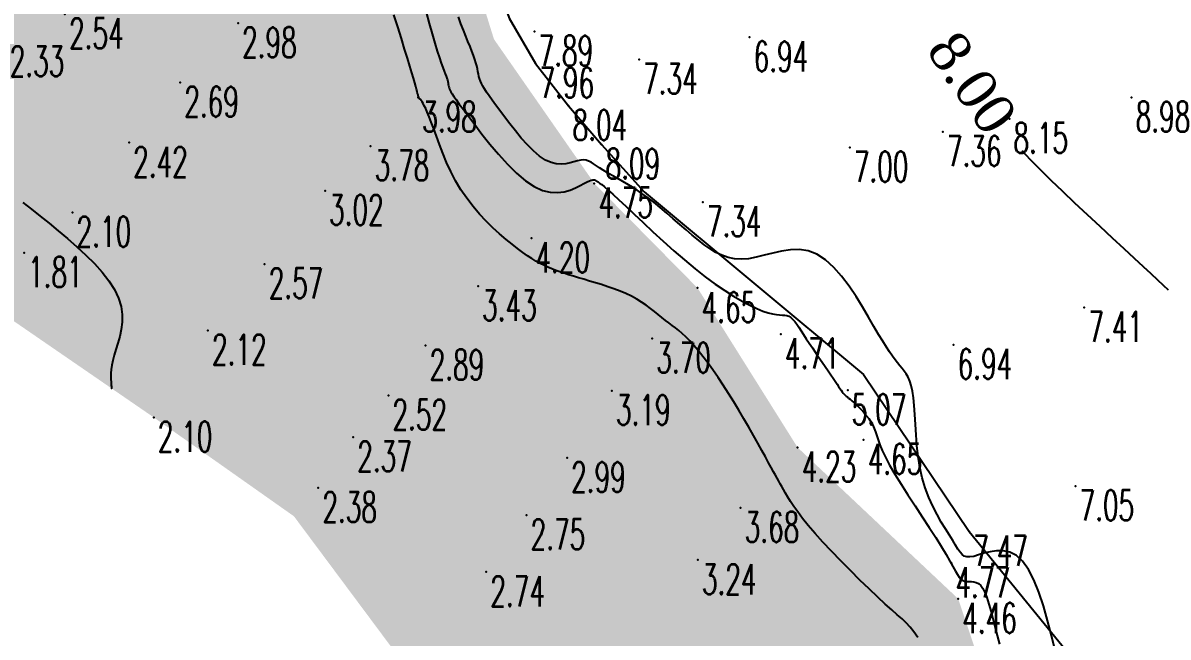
# Model space of a CAD drawing. Header units: millimetres. Extents: x 88261 to 90953, y 390274 to 392322.
# Drawn here: x 90731 to 90872.6, y 390404.7 to 390480.6 of the extents above; entities that cross this region are included whole.
import ezdxf
from ezdxf.enums import TextEntityAlignment as Align

# ---------------------------------------------------------------- set-up
doc = ezdxf.new("R2010")
doc.units = ezdxf.units.MM
doc.header["$LTSCALE"] = 25
doc.linetypes.add('DOT', pattern=[6.35, 0, -6.35])
for name, color, linetype in [('CN_01_00', 42, 'Continuous'), ('CN_02_00', 16, 'Continuous'), ('HSABLHUMIDE', 24, 'DOT'), ('Talus', 35, 'Continuous'), ('TopoAlt', 7, 'Continuous'), ('TOPOJIS', 7, 'Continuous')]:
    doc.layers.add(name, color=color, linetype=linetype)
doc.styles.add('Romans 1.0', font='Romans.shx', dxfattribs={"width": 0.99, "height": 1})
doc.styles.get("Standard").update_dxf_attribs({"font": 'times.ttf'})

# ---------------------------------------------------------------- blocks, each defined once
blk = doc.blocks.new('TCPOINT')
at = {"color": 0}
blk.add_point((0, 0), dxfattribs=at)
at = {"layer": 'TopoAlt', "style": 'Romans 1.0', "width": 0.99}
blk.add_attdef('ALT', text='', height=200, dxfattribs=at).set_placement((0.5, -0.5), align=Align.TOP_LEFT)

msp = doc.modelspace()

# ---------------------------------------------------------------- hatches: boundary and pattern name
at = {"layer": 'HSABLHUMIDE', "ltscale": 2}
h = msp.add_hatch(dxfattribs=at)
h.set_pattern_fill('AR-SAND', color=41, scale=0.05, style=0)
h.set_pattern_definition([(37.5, (-0.35, -2.46), (-0.080001565, 2.447066187), [0, -1.9304, 0, -2.159, 0, -2.06375]), (7.5, (-0.35, -2.46), (2.247616416, 3.584125503), [0, -1.0414, 0, -1.7399, 0, -0.66675]), (327.5, (-1.912, -2.46), (3.954961851, 0.007185923), [0, -0.635, 0, -2.286, 0, -2.9845]), (317.5, (-1.912, -2.46), (3.817782262, 1.114646616), [0, -0.3175, 0, -1.4986, 0, -1.7145])])
h.paths.add_polyline_path([(90808.31, 390673.91), (90810.25, 390699.67), (90815.68, 390741.55), (90824.92, 390770.91), (90815.72, 390817.44), (90807.05, 390826.39), (90800.87, 390832.47), (90771.53, 390842.2), (90760.38, 390842.98), (90754.31, 390848.43), (90743.78, 390853.26), (90735.93, 390857.51), (90724.71, 390864.35), (90715.76, 390870.18), (90708.42, 390875.87), (90700.28, 390881.05), (90683.17, 390899.74), (90679.29, 390902.11), (90675.87, 390906.58), (90650.25, 390917.24), (90650.25, 390882.24), (90650.25, 390864.98), (90650.25, 390847.24), (90650.25, 390817.24), (90650.25, 390792.24), (90650.25, 390737.24), (90650.25, 390712.24), (90650.25, 390677.24), (90650.25, 390647.24), (90650.25, 390622.24), (90650.25, 390590.22), (90650.25, 390589.37), (90650.25, 390567.24), (90650.25, 390527.24), (90660.25, 390527.24), (90660.25, 390507.24), (90670.25, 390507.24), (90670.25, 390497.24), (90680.25, 390497.24), (90680.25, 390487.24), (90690.25, 390487.24), (90690.25, 390477.24), (90700.25, 390477.24), (90700.25, 390467.24), (90730.25, 390477.24), (90700.25, 390467.24), (90710.25, 390467.24), (90740.25, 390477.24), (90710.25, 390467.24), (90710.25, 390457.24), (90747.2, 390431.83), (90764.53, 390419.61), (90781.97, 390396.2), (90798.13, 390389.26), (90804.01, 390373.08), (90822.04, 390361.39), (90841.42, 390350.17), (90852.83, 390318.92), (90866.45, 390300.49), (90904.86, 390280.83), (90909.95, 390275.28), (90952.15, 390275.28), (90952.14, 390296.43), (90920.97, 390330.09), (90897.78, 390348.26), (90877.47, 390366.76), (90855.32, 390383.66), (90846.62, 390409.42), (90826.78, 390428.11), (90814.41, 390447.82), (90801.65, 390460.75), (90789.25, 390478.56), (90783.93, 390495.68), (90782.44, 390506.04), (90782.12, 390521.9), (90785.04, 390543.82), (90786.82, 390559.34), (90790.57, 390575.41), (90794.12, 390593.84), (90801.54, 390613.19), (90802.7, 390633.39)])

# ---------------------------------------------------------------- linework, layer by layer
at = {"layer": 'CN_01_00', "flags": 128}
for points, elevation in [([(90841.63, 390404.63), (90841.14, 390405.33), (90840.68, 390405.91), (90840.2, 390406.43), (90839.68, 390406.93), (90839.1, 390407.45), (90838.42, 390408.04), (90837.62, 390408.76), (90836.68, 390409.63), (90835.62, 390410.63), (90834.48, 390411.73), (90833.31, 390412.9), (90832.13, 390414.09), (90830.98, 390415.28), (90829.9, 390416.43), (90828.93, 390417.5), (90828.09, 390418.48), (90827.38, 390419.35), (90826.79, 390420.14), (90826.3, 390420.83), (90825.89, 390421.45), (90825.56, 390421.99), (90825.28, 390422.47), (90825.04, 390422.9), (90824.83, 390423.27), (90824.64, 390423.62), (90824.45, 390423.96), (90824.25, 390424.3), (90824.04, 390424.68), (90823.8, 390425.12), (90823.51, 390425.63), (90823.18, 390426.23), (90822.79, 390426.94), (90822.35, 390427.75), (90821.85, 390428.65), (90821.32, 390429.61), (90820.75, 390430.61), (90820.15, 390431.65), (90819.53, 390432.71), (90818.89, 390433.76), (90818.24, 390434.79), (90817.59, 390435.8), (90816.94, 390436.77), (90816.3, 390437.69), (90815.68, 390438.56), (90815.07, 390439.36), (90814.5, 390440.09), (90813.95, 390440.73), (90813.45, 390441.29), (90812.97, 390441.77), (90812.52, 390442.18), (90812.1, 390442.55), (90811.68, 390442.88), (90811.27, 390443.19), (90810.86, 390443.5), (90810.44, 390443.82), (90810.01, 390444.17), (90809.56, 390444.53), (90809.09, 390444.91), (90808.6, 390445.3), (90808.07, 390445.69), (90807.5, 390446.07), (90806.9, 390446.44), (90806.25, 390446.79), (90805.56, 390447.12), (90804.83, 390447.43), (90804.08, 390447.71), (90803.31, 390447.98), (90802.54, 390448.23), (90801.78, 390448.46), (90801.04, 390448.68), (90800.34, 390448.89), (90799.68, 390449.08), (90799.06, 390449.27), (90798.47, 390449.45), (90797.92, 390449.63), (90797.39, 390449.81), (90796.88, 390449.99), (90796.39, 390450.19), (90795.9, 390450.4), (90795.42, 390450.62), (90794.94, 390450.86), (90794.44, 390451.14), (90793.93, 390451.45), (90793.38, 390451.81), (90792.8, 390452.22), (90792.17, 390452.68), (90791.49, 390453.22), (90790.74, 390453.83), (90789.95, 390454.51), (90789.13, 390455.26), (90788.3, 390456.08), (90787.47, 390456.96), (90786.66, 390457.9), (90785.88, 390458.9), (90785.16, 390459.96), (90784.51, 390461.06), (90783.92, 390462.2), (90783.39, 390463.34), (90782.92, 390464.46), (90782.5, 390465.55), (90782.13, 390466.56), (90781.8, 390467.49), (90781.5, 390468.3), (90781.24, 390468.98), (90781.01, 390469.54), (90780.81, 390469.99), (90780.63, 390470.34), (90780.48, 390470.61), (90780.36, 390470.82), (90780.25, 390470.97), (90780.17, 390471.09), (90780.1, 390471.17), (90780.05, 390471.24), (90780.02, 390471.29), (90779.99, 390471.32), (90779.98, 390471.35), (90779.97, 390471.36), (90779.96, 390471.37), (90779.96, 390471.37), (90779.96, 390471.37), (90779.96, 390471.37), (90779.96, 390471.38), (90779.96, 390471.38), (90779.96, 390471.38), (90779.96, 390471.39), (90779.96, 390471.39), (90779.95, 390471.4), (90779.95, 390471.4), (90779.95, 390471.42), (90779.94, 390471.45), (90779.92, 390471.5), (90779.9, 390471.58), (90779.87, 390471.7), (90779.82, 390471.87), (90779.76, 390472.09), (90779.68, 390472.37), (90779.58, 390472.73), (90779.46, 390473.18), (90779.3, 390473.74), (90779.1, 390474.42), (90778.85, 390475.23), (90778.56, 390476.2), (90778.21, 390477.33), (90777.81, 390478.63), (90777.36, 390480.07), (90776.88, 390481.58)], 4), ([(90858.62, 390403.04), (90858.16, 390404.88), (90857.67, 390406.73), (90857.15, 390408.53), (90856.58, 390410.22), (90855.97, 390411.74), (90855.31, 390413.04), (90854.59, 390414.06), (90853.82, 390414.76), (90853.01, 390415.17), (90852.18, 390415.35), (90851.35, 390415.35), (90850.56, 390415.23), (90849.81, 390415.04), (90849.13, 390414.83), (90848.55, 390414.66), (90848.08, 390414.58), (90847.69, 390414.59), (90847.38, 390414.69), (90847.1, 390414.89), (90846.85, 390415.18), (90846.59, 390415.56), (90846.29, 390416.04), (90845.95, 390416.62), (90845.53, 390417.29), (90845.05, 390418.05), (90844.54, 390418.9), (90844.01, 390419.84), (90843.49, 390420.85), (90842.99, 390421.95), (90842.55, 390423.12), (90842.17, 390424.36), (90841.89, 390425.66), (90841.67, 390427), (90841.52, 390428.35), (90841.42, 390429.69), (90841.34, 390430.97), (90841.27, 390432.18), (90841.2, 390433.29), (90841.11, 390434.26), (90840.98, 390435.08), (90840.82, 390435.76), (90840.64, 390436.32), (90840.43, 390436.79), (90840.2, 390437.2), (90839.95, 390437.55), (90839.68, 390437.88), (90839.41, 390438.21), (90839.13, 390438.56), (90838.83, 390438.94), (90838.51, 390439.39), (90838.15, 390439.91), (90837.75, 390440.52), (90837.3, 390441.24), (90836.78, 390442.09), (90836.2, 390443.08), (90835.54, 390444.22), (90834.8, 390445.47), (90834, 390446.77), (90833.13, 390448.05), (90832.21, 390449.27), (90831.24, 390450.37), (90830.23, 390451.29), (90829.17, 390451.98), (90828.09, 390452.39), (90826.99, 390452.56), (90825.89, 390452.54), (90824.79, 390452.38), (90823.71, 390452.14), (90822.65, 390451.87), (90821.65, 390451.62), (90820.69, 390451.44), (90819.8, 390451.38), (90818.97, 390451.44), (90818.18, 390451.6), (90817.42, 390451.86), (90816.69, 390452.21), (90815.96, 390452.64), (90815.24, 390453.15), (90814.51, 390453.71), (90813.76, 390454.33), (90812.99, 390454.99), (90812.21, 390455.68), (90811.41, 390456.38), (90810.61, 390457.08), (90809.81, 390457.76), (90809.01, 390458.42), (90808.2, 390459.03), (90807.41, 390459.59), (90806.64, 390460.1), (90805.88, 390460.56), (90805.16, 390460.99), (90804.48, 390461.37), (90803.85, 390461.73), (90803.27, 390462.06), (90802.75, 390462.36), (90802.31, 390462.65), (90801.92, 390462.92), (90801.57, 390463.15), (90801.25, 390463.35), (90800.95, 390463.5), (90800.64, 390463.6), (90800.32, 390463.64), (90799.97, 390463.62), (90799.57, 390463.53), (90799.13, 390463.4), (90798.65, 390463.27), (90798.13, 390463.16), (90797.56, 390463.11), (90796.95, 390463.15), (90796.3, 390463.31), (90795.62, 390463.62), (90794.89, 390464.11), (90794.15, 390464.76), (90793.39, 390465.51), (90792.63, 390466.35), (90791.9, 390467.22), (90791.2, 390468.1), (90790.55, 390468.96), (90789.97, 390469.74), (90789.46, 390470.44), (90789.02, 390471.04), (90788.64, 390471.56), (90788.33, 390472.01), (90788.07, 390472.41), (90787.86, 390472.77), (90787.7, 390473.09), (90787.57, 390473.39), (90787.47, 390473.69), (90787.39, 390473.97), (90787.32, 390474.27), (90787.26, 390474.58), (90787.2, 390474.9), (90787.12, 390475.26), (90787.02, 390475.64), (90786.89, 390476.07), (90786.72, 390476.54), (90786.52, 390477.07), (90786.29, 390477.64), (90786.03, 390478.27), (90785.76, 390478.95), (90785.47, 390479.68), (90785.17, 390480.47), (90784.86, 390481.32)], 6), ([(90872.63, 390447.55), (90871.99, 390448.14), (90871.28, 390448.8), (90870.46, 390449.56), (90869.51, 390450.44), (90868.41, 390451.48), (90867.12, 390452.67), (90865.7, 390453.99), (90864.19, 390455.4), (90862.62, 390456.86), (90861.06, 390458.32), (90859.55, 390459.75), (90858.13, 390461.11), (90856.85, 390462.36), (90855.75, 390463.46), (90854.82, 390464.43), (90854.52, 390464.75)], 8), ([(90731.01, 390458.37), (90732.09, 390457.54), (90733.18, 390456.69), (90734.28, 390455.81), (90735.4, 390454.89), (90736.55, 390453.93), (90737.69, 390452.92), (90738.8, 390451.89), (90739.86, 390450.83), (90740.82, 390449.76), (90741.66, 390448.69), (90742.35, 390447.62), (90742.86, 390446.57), (90743.18, 390445.55), (90743.31, 390444.56), (90743.31, 390443.6), (90743.19, 390442.69), (90743, 390441.81), (90742.76, 390440.99), (90742.52, 390440.22), (90742.3, 390439.51), (90742.14, 390438.86), (90742.02, 390438.27), (90741.95, 390437.75), (90741.91, 390437.28), (90741.9, 390436.87), (90741.91, 390436.52), (90741.92, 390436.22), (90741.95, 390435.98), (90741.96, 390435.79), (90741.98, 390435.65), (90741.99, 390435.55), (90741.99, 390435.48), (90742, 390435.44), (90742, 390435.42), (90742, 390435.41), (90742, 390435.41)], 2)]:
    msp.add_lwpolyline(points, dxfattribs=dict(at, elevation=elevation))
at = {"layer": 'CN_02_00', "elevation": 5, "flags": 128}
msp.add_lwpolyline([(90780.88, 390481.92), (90781.24, 390480.52), (90781.6, 390479.22), (90781.94, 390478.06), (90782.25, 390477.08), (90782.51, 390476.26), (90782.74, 390475.59), (90782.93, 390475.05), (90783.09, 390474.61), (90783.23, 390474.26), (90783.34, 390473.98), (90783.42, 390473.73), (90783.49, 390473.52), (90783.54, 390473.32), (90783.58, 390473.14), (90783.61, 390472.98), (90783.64, 390472.82), (90783.67, 390472.67), (90783.71, 390472.53), (90783.76, 390472.38), (90783.83, 390472.23), (90783.93, 390472.04), (90784.08, 390471.81), (90784.29, 390471.5), (90784.58, 390471.09), (90784.97, 390470.55), (90785.48, 390469.88), (90786.11, 390469.03), (90786.88, 390468), (90787.77, 390466.84), (90788.76, 390465.6), (90789.81, 390464.34), (90790.91, 390463.13), (90792.03, 390462.02), (90793.14, 390461.07), (90794.22, 390460.34), (90795.24, 390459.87), (90796.2, 390459.64), (90797.1, 390459.6), (90797.92, 390459.7), (90798.66, 390459.91), (90799.32, 390460.18), (90799.89, 390460.47), (90800.37, 390460.73), (90800.75, 390460.93), (90801.05, 390461.07), (90801.28, 390461.15), (90801.45, 390461.19), (90801.59, 390461.2), (90801.69, 390461.17), (90801.78, 390461.13), (90801.87, 390461.07), (90801.98, 390461.01), (90802.12, 390460.92), (90802.31, 390460.78), (90802.57, 390460.59), (90802.92, 390460.3), (90803.37, 390459.91), (90803.95, 390459.4), (90804.67, 390458.73), (90805.54, 390457.91), (90806.56, 390456.95), (90807.68, 390455.89), (90808.89, 390454.76), (90810.16, 390453.59), (90811.47, 390452.42), (90812.79, 390451.28), (90814.1, 390450.2), (90815.37, 390449.21), (90816.6, 390448.31), (90817.77, 390447.51), (90818.87, 390446.81), (90819.91, 390446.2), (90820.86, 390445.69), (90821.72, 390445.28), (90822.48, 390444.97), (90823.13, 390444.75), (90823.68, 390444.62), (90824.16, 390444.54), (90824.56, 390444.5), (90824.9, 390444.48), (90825.2, 390444.46), (90825.46, 390444.41), (90825.71, 390444.32), (90825.95, 390444.16), (90826.18, 390443.94), (90826.42, 390443.67), (90826.67, 390443.34), (90826.93, 390442.96), (90827.21, 390442.53), (90827.51, 390442.06), (90827.85, 390441.54), (90828.21, 390441), (90828.6, 390440.42), (90829, 390439.84), (90829.41, 390439.25), (90829.81, 390438.67), (90830.2, 390438.11), (90830.57, 390437.59), (90830.9, 390437.1), (90831.19, 390436.67), (90831.44, 390436.29), (90831.66, 390435.95), (90831.85, 390435.66), (90832.01, 390435.41), (90832.16, 390435.19), (90832.29, 390435), (90832.42, 390434.84), (90832.54, 390434.7), (90832.66, 390434.58), (90832.78, 390434.46), (90832.93, 390434.35), (90833.08, 390434.22), (90833.26, 390434.07), (90833.47, 390433.89), (90833.72, 390433.68), (90834, 390433.43), (90834.3, 390433.13), (90834.63, 390432.8), (90834.95, 390432.45), (90835.27, 390432.07), (90835.57, 390431.68), (90835.84, 390431.28), (90836.07, 390430.87), (90836.25, 390430.46), (90836.41, 390430.03), (90836.56, 390429.57), (90836.73, 390429.04), (90836.95, 390428.44), (90837.24, 390427.73), (90837.63, 390426.9), (90838.15, 390425.94), (90838.8, 390424.82), (90839.56, 390423.58), (90840.41, 390422.26), (90841.29, 390420.9), (90842.18, 390419.54), (90843.05, 390418.22), (90843.85, 390416.97), (90844.56, 390415.85), (90845.14, 390414.89), (90845.61, 390414.07), (90845.98, 390413.39), (90846.28, 390412.84), (90846.53, 390412.4), (90846.75, 390412.07), (90846.96, 390411.84), (90847.18, 390411.68), (90847.42, 390411.6), (90847.69, 390411.57), (90847.97, 390411.56), (90848.26, 390411.55), (90848.56, 390411.52), (90848.86, 390411.44), (90849.14, 390411.29), (90849.42, 390411.05), (90849.67, 390410.68), (90849.91, 390410.19), (90850.15, 390409.56), (90850.4, 390408.76), (90850.68, 390407.81), (90850.98, 390406.67), (90851.32, 390405.35), (90851.72, 390403.82)], dxfattribs=at)
at = {"layer": 'Talus', "color": 134, "elevation": 8.17, "flags": 128}
msp.add_lwpolyline([(90800.33, 390583.64), (90798.91, 390574.06), (90794.88, 390564.61), (90793.58, 390554.14), (90792.28, 390545.73), (90791.77, 390537.08), (90789.05, 390527.69), (90786.37, 390520.99), (90784.83, 390513.24), (90786.18, 390503.81), (90785.88, 390496.08), (90788.74, 390488), (90791.11, 390481.15), (90794.38, 390475.57), (90798.47, 390470.32), (90802.54, 390465.54), (90807.8, 390459.71), (90834.91, 390437.13), (90847.99, 390417.74), (90867.41, 390393.87)], dxfattribs=at)

# ---------------------------------------------------------------- block references
at = {"layer": 'TOPOJIS'}
ref = msp.add_blockref('TCPOINT', (90736.23, 390481.66, 2.54), dxfattribs=at)
ref.add_attrib('ALT', '2.54', dxfattribs={"layer": 'TopoAlt', "height": 3.75, "style": 'Romans 1.0', "width": 0.6}).set_placement((90736.73, 390481.16, 2.54), align=Align.TOP_LEFT)
ref = msp.add_blockref('TCPOINT', (90757.62, 390480.54, 2.98), dxfattribs=at)
ref.add_attrib('ALT', '2.98', dxfattribs={"layer": 'TopoAlt', "height": 3.75, "style": 'Romans 1.0', "width": 0.6}).set_placement((90758.12, 390480.04, 2.98), align=Align.TOP_LEFT)
ref = msp.add_blockref('TCPOINT', (90794.26, 390479.5, 7.89), dxfattribs=at)
ref.add_attrib('ALT', '7.89', dxfattribs={"layer": 'TopoAlt', "height": 3.75, "style": 'Romans 1.0', "width": 0.6}).set_placement((90794.76, 390479, 7.89), align=Align.TOP_LEFT)
ref = msp.add_blockref('TCPOINT', (90728.9, 390478.21, 2.33), dxfattribs=at)
ref.add_attrib('ALT', '2.33', dxfattribs={"layer": 'TopoAlt', "height": 3.75, "style": 'Romans 1.0', "width": 0.6}).set_placement((90729.4, 390477.71, 2.33), align=Align.TOP_LEFT)
ref = msp.add_blockref('TCPOINT', (90820.84, 390478.81, 6.94), dxfattribs=at)
ref.add_attrib('ALT', '6.94', dxfattribs={"layer": 'TopoAlt', "height": 3.75, "style": 'Romans 1.0', "width": 0.6}).set_placement((90821.34, 390478.31, 6.94), align=Align.TOP_LEFT)
ref = msp.add_blockref('TCPOINT', (90807.18, 390476.04, 7.34), dxfattribs=at)
ref.add_attrib('ALT', '7.34', dxfattribs={"layer": 'TopoAlt', "height": 3.75, "style": 'Romans 1.0', "width": 0.6}).set_placement((90807.68, 390475.54, 7.34), align=Align.TOP_LEFT)
ref = msp.add_blockref('TCPOINT', (90794.38, 390475.57, 7.96), dxfattribs=at)
ref.add_attrib('ALT', '7.96', dxfattribs={"layer": 'TopoAlt', "height": 3.75, "style": 'Romans 1.0', "width": 0.6}).set_placement((90794.88, 390475.07, 7.96), align=Align.TOP_LEFT)
ref = msp.add_blockref('TCPOINT', (90750.48, 390473.2, 2.69), dxfattribs=at)
ref.add_attrib('ALT', '2.69', dxfattribs={"layer": 'TopoAlt', "height": 3.75, "style": 'Romans 1.0', "width": 0.6}).set_placement((90750.98, 390472.7, 2.69), align=Align.TOP_LEFT)
ref = msp.add_blockref('TCPOINT', (90779.88, 390471.35, 3.98), dxfattribs=at)
ref.add_attrib('ALT', '3.98', dxfattribs={"layer": 'TopoAlt', "height": 3.75, "style": 'Romans 1.0', "width": 0.6}).set_placement((90780.38, 390470.85, 3.98), align=Align.TOP_LEFT)
ref = msp.add_blockref('TCPOINT', (90868.06, 390471.36, 8.98), dxfattribs=at)
ref.add_attrib('ALT', '8.98', dxfattribs={"layer": 'TopoAlt', "height": 3.75, "style": 'Romans 1.0', "width": 0.6}).set_placement((90868.56, 390470.86, 8.98), align=Align.TOP_LEFT)
ref = msp.add_blockref('TCPOINT', (90798.47, 390470.32, 8.04), dxfattribs=at)
ref.add_attrib('ALT', '8.04', dxfattribs={"layer": 'TopoAlt', "height": 3.75, "style": 'Romans 1.0', "width": 0.6}).set_placement((90798.97, 390469.82, 8.04), align=Align.TOP_LEFT)
ref = msp.add_blockref('TCPOINT', (90852.95, 390468.74, 8.15), dxfattribs=at)
ref.add_attrib('ALT', '8.15', dxfattribs={"layer": 'TopoAlt', "height": 3.75, "style": 'Romans 1.0', "width": 0.6}).set_placement((90853.45, 390468.24, 8.15), align=Align.TOP_LEFT)
ref = msp.add_blockref('TCPOINT', (90844.73, 390467.11, 7.36), dxfattribs=at)
ref.add_attrib('ALT', '7.36', dxfattribs={"layer": 'TopoAlt', "height": 3.75, "style": 'Romans 1.0', "width": 0.6}).set_placement((90845.23, 390466.61, 7.36), align=Align.TOP_LEFT)
ref = msp.add_blockref('TCPOINT', (90744.16, 390465.78, 2.42), dxfattribs=at)
ref.add_attrib('ALT', '2.42', dxfattribs={"layer": 'TopoAlt', "height": 3.75, "style": 'Romans 1.0', "width": 0.6}).set_placement((90744.66, 390465.28, 2.42), align=Align.TOP_LEFT)
ref = msp.add_blockref('TCPOINT', (90774.01, 390465.35, 3.78), dxfattribs=at)
ref.add_attrib('ALT', '3.78', dxfattribs={"layer": 'TopoAlt', "height": 3.75, "style": 'Romans 1.0', "width": 0.6}).set_placement((90774.51, 390464.85, 3.78), align=Align.TOP_LEFT)
ref = msp.add_blockref('TCPOINT', (90802.54, 390465.54, 8.09), dxfattribs=at)
ref.add_attrib('ALT', '8.09', dxfattribs={"layer": 'TopoAlt', "height": 3.75, "style": 'Romans 1.0', "width": 0.6}).set_placement((90803.04, 390465.04, 8.09), align=Align.TOP_LEFT)
ref = msp.add_blockref('TCPOINT', (90833.22, 390465.19, 7), dxfattribs=at)
ref.add_attrib('ALT', '7.00', dxfattribs={"layer": 'TopoAlt', "height": 3.75, "style": 'Romans 1.0', "width": 0.6}).set_placement((90833.72, 390464.69, 7), align=Align.TOP_LEFT)
ref = msp.add_blockref('TCPOINT', (90801.65, 390460.75, 4.75), dxfattribs=at)
ref.add_attrib('ALT', '4.75', dxfattribs={"layer": 'TopoAlt', "height": 3.75, "style": 'Romans 1.0', "width": 0.6}).set_placement((90802.15, 390460.25, 4.75), align=Align.TOP_LEFT)
ref = msp.add_blockref('TCPOINT', (90768.37, 390459.84, 3.02), dxfattribs=at)
ref.add_attrib('ALT', '3.02', dxfattribs={"layer": 'TopoAlt', "height": 3.75, "style": 'Romans 1.0', "width": 0.6}).set_placement((90768.87, 390459.34, 3.02), align=Align.TOP_LEFT)
ref = msp.add_blockref('TCPOINT', (90815.06, 390458.42, 7.34), dxfattribs=at)
ref.add_attrib('ALT', '7.34', dxfattribs={"layer": 'TopoAlt', "height": 3.75, "style": 'Romans 1.0', "width": 0.6}).set_placement((90815.56, 390457.92, 7.34), align=Align.TOP_LEFT)
ref = msp.add_blockref('TCPOINT', (90737.16, 390457.15, 2.1), dxfattribs=at)
ref.add_attrib('ALT', '2.10', dxfattribs={"layer": 'TopoAlt', "height": 3.75, "style": 'Romans 1.0', "width": 0.6}).set_placement((90737.66, 390456.65, 2.1), align=Align.TOP_LEFT)
ref = msp.add_blockref('TCPOINT', (90793.88, 390453.97, 4.2), dxfattribs=at)
ref.add_attrib('ALT', '4.20', dxfattribs={"layer": 'TopoAlt', "height": 3.75, "style": 'Romans 1.0', "width": 0.6}).set_placement((90794.38, 390453.47, 4.2), align=Align.TOP_LEFT)
ref = msp.add_blockref('TCPOINT', (90731.17, 390452.16, 1.81), dxfattribs=at)
ref.add_attrib('ALT', '1.81', dxfattribs={"layer": 'TopoAlt', "height": 3.75, "style": 'Romans 1.0', "width": 0.6}).set_placement((90731.67, 390451.66, 1.81), align=Align.TOP_LEFT)
ref = msp.add_blockref('TCPOINT', (90760.91, 390450.78, 2.57), dxfattribs=at)
ref.add_attrib('ALT', '2.57', dxfattribs={"layer": 'TopoAlt', "height": 3.75, "style": 'Romans 1.0', "width": 0.6}).set_placement((90761.41, 390450.28, 2.57), align=Align.TOP_LEFT)
ref = msp.add_blockref('TCPOINT', (90787.28, 390448.03, 3.43), dxfattribs=at)
ref.add_attrib('ALT', '3.43', dxfattribs={"layer": 'TopoAlt', "height": 3.75, "style": 'Romans 1.0', "width": 0.6}).set_placement((90787.78, 390447.53, 3.43), align=Align.TOP_LEFT)
ref = msp.add_blockref('TCPOINT', (90814.41, 390447.82, 4.65), dxfattribs=at)
ref.add_attrib('ALT', '4.65', dxfattribs={"layer": 'TopoAlt', "height": 3.75, "style": 'Romans 1.0', "width": 0.6}).set_placement((90814.91, 390447.32, 4.65), align=Align.TOP_LEFT)
ref = msp.add_blockref('TCPOINT', (90862.21, 390445.42, 7.41), dxfattribs=at)
ref.add_attrib('ALT', '7.41', dxfattribs={"layer": 'TopoAlt', "height": 3.75, "style": 'Romans 1.0', "width": 0.6}).set_placement((90862.71, 390444.92, 7.41), align=Align.TOP_LEFT)
ref = msp.add_blockref('TCPOINT', (90753.9, 390442.58, 2.12), dxfattribs=at)
ref.add_attrib('ALT', '2.12', dxfattribs={"layer": 'TopoAlt', "height": 3.75, "style": 'Romans 1.0', "width": 0.6}).set_placement((90754.4, 390442.08, 2.12), align=Align.TOP_LEFT)
ref = msp.add_blockref('TCPOINT', (90824.7, 390442.1, 4.71), dxfattribs=at)
ref.add_attrib('ALT', '4.71', dxfattribs={"layer": 'TopoAlt', "height": 3.75, "style": 'Romans 1.0', "width": 0.6}).set_placement((90825.2, 390441.6, 4.71), align=Align.TOP_LEFT)
ref = msp.add_blockref('TCPOINT', (90780.8, 390440.71, 2.89), dxfattribs=at)
ref.add_attrib('ALT', '2.89', dxfattribs={"layer": 'TopoAlt', "height": 3.75, "style": 'Romans 1.0', "width": 0.6}).set_placement((90781.3, 390440.21, 2.89), align=Align.TOP_LEFT)
ref = msp.add_blockref('TCPOINT', (90808.82, 390441.57, 3.7), dxfattribs=at)
ref.add_attrib('ALT', '3.70', dxfattribs={"layer": 'TopoAlt', "height": 3.75, "style": 'Romans 1.0', "width": 0.6}).set_placement((90809.32, 390441.07, 3.7), align=Align.TOP_LEFT)
ref = msp.add_blockref('TCPOINT', (90846.05, 390440.81, 6.94), dxfattribs=at)
ref.add_attrib('ALT', '6.94', dxfattribs={"layer": 'TopoAlt', "height": 3.75, "style": 'Romans 1.0', "width": 0.6}).set_placement((90846.55, 390440.31, 6.94), align=Align.TOP_LEFT)
ref = msp.add_blockref('TCPOINT', (90803.83, 390435.13, 3.19), dxfattribs=at)
ref.add_attrib('ALT', '3.19', dxfattribs={"layer": 'TopoAlt', "height": 3.75, "style": 'Romans 1.0', "width": 0.6}).set_placement((90804.33, 390434.63, 3.19), align=Align.TOP_LEFT)
ref = msp.add_blockref('TCPOINT', (90832.97, 390435.18, 5.07), dxfattribs=at)
ref.add_attrib('ALT', '5.07', dxfattribs={"layer": 'TopoAlt', "height": 3.75, "style": 'Romans 1.0', "width": 0.6}).set_placement((90833.47, 390434.68, 5.07), align=Align.TOP_LEFT)
ref = msp.add_blockref('TCPOINT', (90776.2, 390434.54, 2.52), dxfattribs=at)
ref.add_attrib('ALT', '2.52', dxfattribs={"layer": 'TopoAlt', "height": 3.75, "style": 'Romans 1.0', "width": 0.6}).set_placement((90776.7, 390434.04, 2.52), align=Align.TOP_LEFT)
ref = msp.add_blockref('TCPOINT', (90747.2, 390431.83, 2.1), dxfattribs=at)
ref.add_attrib('ALT', '2.10', dxfattribs={"layer": 'TopoAlt', "height": 3.75, "style": 'Romans 1.0', "width": 0.6}).set_placement((90747.7, 390431.33, 2.1), align=Align.TOP_LEFT)
ref = msp.add_blockref('TCPOINT', (90771.85, 390429.38, 2.37), dxfattribs=at)
ref.add_attrib('ALT', '2.37', dxfattribs={"layer": 'TopoAlt', "height": 3.75, "style": 'Romans 1.0', "width": 0.6}).set_placement((90772.35, 390428.88, 2.37), align=Align.TOP_LEFT)
ref = msp.add_blockref('TCPOINT', (90826.78, 390428.11, 4.23), dxfattribs=at)
ref.add_attrib('ALT', '4.23', dxfattribs={"layer": 'TopoAlt', "height": 3.75, "style": 'Romans 1.0', "width": 0.6}).set_placement((90827.28, 390427.61, 4.23), align=Align.TOP_LEFT)
ref = msp.add_blockref('TCPOINT', (90834.94, 390429.06, 4.65), dxfattribs=at)
ref.add_attrib('ALT', '4.65', dxfattribs={"layer": 'TopoAlt', "height": 3.75, "style": 'Romans 1.0', "width": 0.6}).set_placement((90835.44, 390428.56, 4.65), align=Align.TOP_LEFT)
ref = msp.add_blockref('TCPOINT', (90798.29, 390426.83, 2.99), dxfattribs=at)
ref.add_attrib('ALT', '2.99', dxfattribs={"layer": 'TopoAlt', "height": 3.75, "style": 'Romans 1.0', "width": 0.6}).set_placement((90798.79, 390426.33, 2.99), align=Align.TOP_LEFT)
ref = msp.add_blockref('TCPOINT', (90767.54, 390423.12, 2.38), dxfattribs=at)
ref.add_attrib('ALT', '2.38', dxfattribs={"layer": 'TopoAlt', "height": 3.75, "style": 'Romans 1.0', "width": 0.6}).set_placement((90768.04, 390422.62, 2.38), align=Align.TOP_LEFT)
ref = msp.add_blockref('TCPOINT', (90861.12, 390423.32, 7.05), dxfattribs=at)
ref.add_attrib('ALT', '7.05', dxfattribs={"layer": 'TopoAlt', "height": 3.75, "style": 'Romans 1.0', "width": 0.6}).set_placement((90861.62, 390422.82, 7.05), align=Align.TOP_LEFT)
ref = msp.add_blockref('TCPOINT', (90793.28, 390419.75, 2.75), dxfattribs=at)
ref.add_attrib('ALT', '2.75', dxfattribs={"layer": 'TopoAlt', "height": 3.75, "style": 'Romans 1.0', "width": 0.6}).set_placement((90793.78, 390419.25, 2.75), align=Align.TOP_LEFT)
ref = msp.add_blockref('TCPOINT', (90819.74, 390420.66, 3.68), dxfattribs=at)
ref.add_attrib('ALT', '3.68', dxfattribs={"layer": 'TopoAlt', "height": 3.75, "style": 'Romans 1.0', "width": 0.6}).set_placement((90820.24, 390420.16, 3.68), align=Align.TOP_LEFT)
ref = msp.add_blockref('TCPOINT', (90847.99, 390417.74, 7.47), dxfattribs=at)
ref.add_attrib('ALT', '7.47', dxfattribs={"layer": 'TopoAlt', "height": 3.75, "style": 'Romans 1.0', "width": 0.6}).set_placement((90848.49, 390417.24, 7.47), align=Align.TOP_LEFT)
ref = msp.add_blockref('TCPOINT', (90814.45, 390414.21, 3.24), dxfattribs=at)
ref.add_attrib('ALT', '3.24', dxfattribs={"layer": 'TopoAlt', "height": 3.75, "style": 'Romans 1.0', "width": 0.6}).set_placement((90814.95, 390413.71, 3.24), align=Align.TOP_LEFT)
ref = msp.add_blockref('TCPOINT', (90845.79, 390413.81, 4.77), dxfattribs=at)
ref.add_attrib('ALT', '4.77', dxfattribs={"layer": 'TopoAlt', "height": 3.75, "style": 'Romans 1.0', "width": 0.6}).set_placement((90846.29, 390413.31, 4.77), align=Align.TOP_LEFT)
ref = msp.add_blockref('TCPOINT', (90788.3, 390412.73, 2.74), dxfattribs=at)
ref.add_attrib('ALT', '2.74', dxfattribs={"layer": 'TopoAlt', "height": 3.75, "style": 'Romans 1.0', "width": 0.6}).set_placement((90788.8, 390412.23, 2.74), align=Align.TOP_LEFT)
ref = msp.add_blockref('TCPOINT', (90846.62, 390409.42, 4.46), dxfattribs=at)
ref.add_attrib('ALT', '4.46', dxfattribs={"layer": 'TopoAlt', "height": 3.75, "style": 'Romans 1.0', "width": 0.6}).set_placement((90847.12, 390408.92, 4.46), align=Align.TOP_LEFT)

# ---------------------------------------------------------------- texts
at = {"layer": 'CN_01_00'}
msp.add_text('8.00', height=5, rotation=304.557, dxfattribs=at).set_placement((90848.37, 390473.18, 8), align=Align.MIDDLE_CENTER)

doc.saveas('drawing.dxf')
